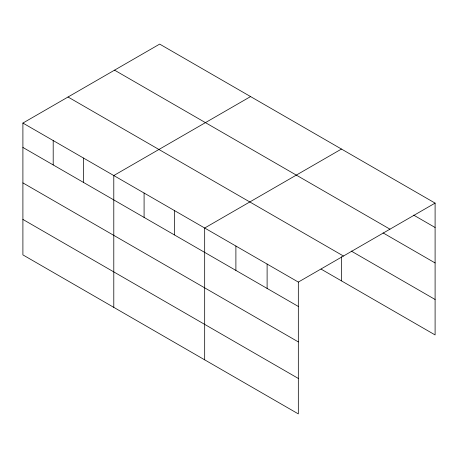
<?xml version="1.0" encoding="UTF-8"?>
<svg xmlns="http://www.w3.org/2000/svg" width="458" height="458" viewBox="0 0 458 458"><rect width="100%" height="100%" fill="white"/><g stroke="black" fill="none" stroke-linecap="round" stroke-linejoin="round"><path stroke-width="0.69" d="M22.9 123.065L298.324 282.082L298.324 413.9L22.9 254.888L22.9 123.065L159.676 44.1L435.1 203.112L435.1 334.935L321.052 269.092M250.566 96.575L113.79 175.54L113.79 307.364M341.456 149.05L204.68 228.015L204.68 359.839M298.324 282.082L435.1 203.112M413.677 215.123L435.1 227.489M114.54 70.16L389.964 229.172M383.077 232.91L435.1 262.949M351.246 251.07L435.1 299.48M68.036 97.004L343.46 256.022M22.9 147.442L298.324 306.454M22.9 182.897L298.324 341.914M22.9 219.428L298.324 378.445M341.456 256.761L341.456 280.869M267.111 264.06L267.111 288.437M235.893 246.038L235.893 270.415M174.384 210.525L174.384 234.897M144.087 193.03L144.087 217.407M83.493 158.05L83.493 182.421M53.197 140.554L53.197 164.932"/></g></svg>
